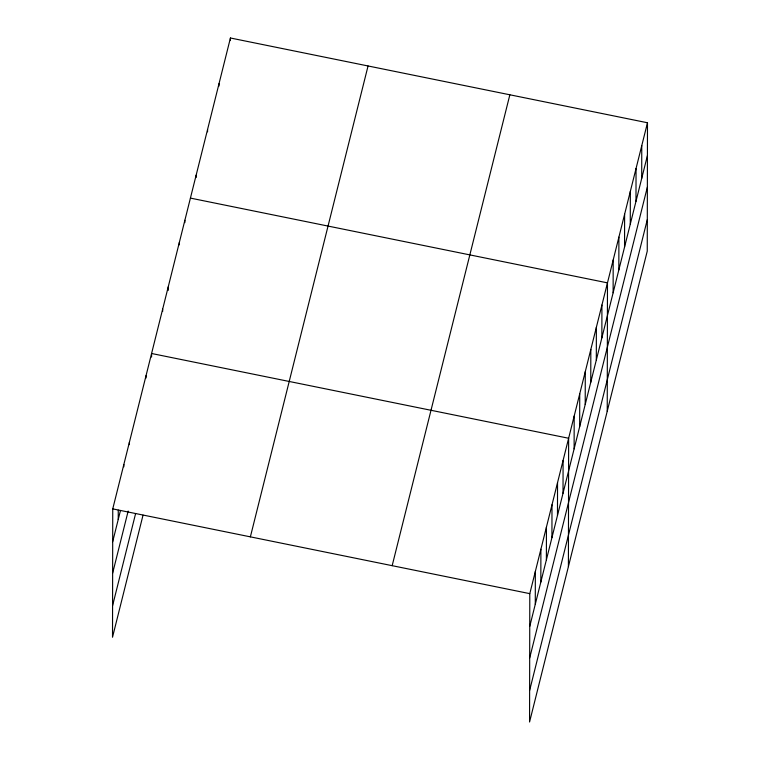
<?xml version="1.0" encoding="UTF-8"?>
<svg xmlns="http://www.w3.org/2000/svg" width="760" height="760" viewBox="0 0 760 760"><rect width="100%" height="100%" fill="white"/><g stroke="black" fill="none" stroke-linecap="round" stroke-linejoin="round"><path stroke-width="1.14" d="M647.482 122.759L529.796 593.645L529.568 722L647.254 251.113L647.482 122.759L230.432 38L112.746 508.886L112.518 637.241L143.032 515.147M118.237 519.489L118.256 510.122M123.832 466.83L123.842 464.493M129.38 444.638L129.39 442.291M146.024 378.034L146.034 375.697M151.572 357.01L151.582 353.495L568.632 438.254L568.404 566.608M162.668 311.438L162.678 309.101M168.216 290.415L168.226 286.9M179.312 244.844L179.322 242.497M184.861 222.642L184.87 220.305M196.127 177.574L196.137 175.227M207.565 131.832L207.565 129.485M218.994 86.089L218.994 83.743M230.423 40.346L230.432 38M535.287 604.247L535.344 571.444M540.835 582.046L540.892 549.252M546.383 559.844L546.44 527.05M551.931 537.653L551.988 504.849M557.479 515.451L557.536 482.647M563.027 493.25L563.084 460.455M574.123 448.856L574.18 416.052M579.671 426.654L579.728 393.851M585.219 404.453L585.276 371.659M590.767 382.251L590.824 349.457M596.315 360.059L596.372 327.256M601.863 337.858L601.92 305.055M607.24 411.217L607.468 282.863L190.418 198.103M613.13 292.78L613.187 259.986M618.839 269.914L618.896 237.12M624.558 247.038L624.615 214.244M630.278 224.171L630.334 191.377M635.987 201.295L636.044 168.501M641.706 178.429L641.763 145.625M112.689 541.69L120.451 510.606M112.632 573.221L128.165 511.062M112.575 605.711L135.603 513.579M250.373 536.864L368.058 65.968M392.169 565.678L509.856 94.791M529.739 626.439L647.425 155.553M529.682 657.98L647.368 187.083M529.625 690.469L647.311 219.573M112.746 508.886L529.796 593.645"/></g></svg>
